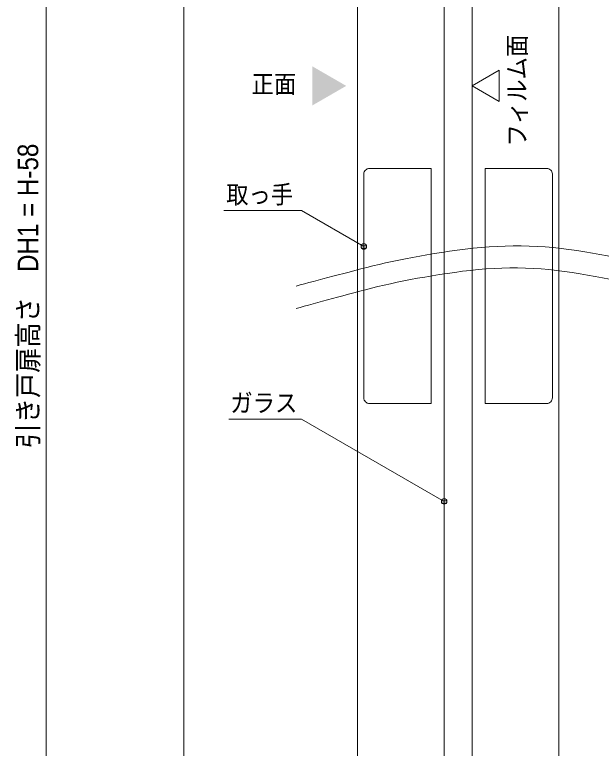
# Model space of a CAD drawing. Units: millimetres, scale not verified. Extents: x -6062 to 6062, y -3045 to 3045.
# Drawn here: x -332 to 717, y -1330 to -20 of the extents above; entities that cross this region are included whole.
import ezdxf
from ezdxf.enums import TextEntityAlignment as Align

# ---------------------------------------------------------------- set-up
doc = ezdxf.new("R2010")
doc.units = ezdxf.units.MM
doc.header["$LTSCALE"] = 20
for name, color, linetype, lineweight in [('0-0_3一般', 7, 'Continuous', 9), ('0-1_2寸法-3', 7, 'Continuous', 9), ('0-2_2寸法-1', 7, 'Continuous', 9)]:
    doc.layers.add(name, color=color, linetype=linetype, lineweight=lineweight)
doc.styles.add('ＭＳ ゴシック', font='')
doc.styles.add('ＭＳ Ｐゴシック', font='')
doc.styles.get('ＭＳ ゴシック').set_extended_font_data('MS Gothic')
doc.styles.get('ＭＳ Ｐゴシック').set_extended_font_data('MS PGothic')

# ---------------------------------------------------------------- blocks, each defined once
blk = doc.blocks.new('グループ-46')
at = {"layer": '0-0_3一般'}
for p, q in [((41363.7, 10804.9), (48563.7, 10804.9)), ((44463.7, 8604.9), (44463.7, -29200)), ((45463.7, 8604.9), (44463.7, 8604.9)), ((45463.7, -29200), (45463.7, 8604.9)), ((44463.7, -29200), (45463.7, -29200))]:
    blk.add_line(p, q, dxfattribs=at)
blk.add_lwpolyline([(48563.7, 13804.9), (48563.7, -34400), (41363.7, -34400), (41363.7, 13804.9)], close=True, dxfattribs=at)
blk = doc.blocks.new('グループ-51')
at = {"layer": '0-0_3一般'}
for p, q in [((41593.7, -6084.3), (41593.7, -14084.3)), ((48333.7, -14084.3), (48333.7, -6084.3))]:
    blk.add_line(p, q, dxfattribs=at)
for points in [[(41793.7, -14284.3), (43993.7, -14284.3), (43993.7, -5884.3), (41793.7, -5884.3)], [(48133.7, -5884.3), (45933.7, -5884.3), (45933.7, -14284.3), (48133.7, -14284.3)]]:
    blk.add_lwpolyline(points, dxfattribs=at)
for centre, start, end in [((41793.7, -6084.3), 135, 180), ((41793.7, -6084.3), 90, 135), ((48133.7, -6084.3), 45, 90), ((48133.7, -6084.3), 0, 45), ((41793.7, -14084.3), 180, 225), ((48133.7, -14084.3), 315, 0), ((41793.7, -14084.3), 225, 270), ((48133.7, -14084.3), 270, 315)]:
    blk.add_arc(centre, 200, start, end, dxfattribs=at)
blk = doc.blocks.new('グループ-54')
at = {"layer": '0-0_3一般'}
for points in [[(39171, -10088.9), (39317.9, -10049.5), (39469.9, -10008.9), (39627.1, -9967), (39789.5, -9923.8), (39957, -9879.4), (40129.7, -9833.8), (40307.5, -9786.8), (40490.4, -9738.7), (40678.5, -9689.2), (40871.8, -9638.6), (41070.2, -9586.6), (41273.7, -9533.4), (41482.4, -9479), (41696.3, -9423.2), (41915.2, -9367.6), (42139.2, -9313.4), (42368.1, -9260.5), (42602.2, -9209.1), (42841.2, -9159), (43085.3, -9110.3), (43334.4, -9063.1), (43588.5, -9017.2), (43847.6, -8972.7), (44111.8, -8929.7), (44381, -8888), (44655.3, -8847.7), (44934.5, -8808.8), (45218.8, -8771.3), (45505.5, -8737.4), (45791.9, -8709.3), (46078, -8686.9), (46363.9, -8670.4), (46649.5, -8659.6), (46934.8, -8654.6), (47219.9, -8655.3), (47504.7, -8661.8), (47789.3, -8674.2), (48073.5, -8692.2), (48357.6, -8716.1)], [(48357.6, -8716.1), (48641.3, -8745.7), (48924.8, -8781.1), (49208, -8822.3), (49488.5, -8867.4), (49763.8, -8914.4), (50033.9, -8963.3), (50298.9, -9014.2), (50558.7, -9066.9), (50813.3, -9121.7), (51062.7, -9178.4), (51306.9, -9237), (51546, -9297.5), (51779.8, -9360), (52008.5, -9424.4), (52232, -9490.8), (52450.4, -9559.1), (52663.5, -9629.3), (52871.6, -9699.7), (53074.6, -9768.5), (53272.6, -9835.7), (53465.6, -9901.3), (53653.6, -9965.2), (53836.6, -10027.6), (54014.5, -10088.3), (54187.4, -10147.5), (54355.4, -10205), (54518.3, -10260.9), (54676.1, -10315.2), (54829, -10367.9), (54976.8, -10419), (55119.7, -10468.5), (55119.7, -10468.5)], [(39171, -10888.9), (39315.5, -10849.3), (39465.1, -10808.4), (39619.7, -10766.3), (39779.4, -10722.9), (39944.2, -10678.3), (40114, -10632.3), (40289, -10585.2), (40468.9, -10536.7), (40654, -10487), (40844.1, -10436), (41039.2, -10383.8), (41239.5, -10330.3), (41444.8, -10275.5), (41655.1, -10219.5), (41870.5, -10163.5), (42090.8, -10108.9), (42316.1, -10055.7), (42546.3, -10003.8), (42781.5, -9953.4), (43021.6, -9904.3), (43266.6, -9856.6), (43516.6, -9810.3), (43771.5, -9765.3), (44031.4, -9721.8), (44296.2, -9679.6), (44566, -9638.8), (44840.7, -9599.4), (45120.4, -9561.3), (45402.4, -9526.9), (45684.2, -9498.2), (45965.7, -9475.2), (46246.9, -9458.1), (46527.9, -9446.7), (46808.6, -9441), (47089, -9441.1), (47369.2, -9447), (47649.2, -9458.7), (47928.8, -9476.1), (48208.3, -9499.3)], [(48208.3, -9499.3), (48487.4, -9528.3), (48766.3, -9563), (49044.9, -9603.5), (49320.9, -9647.8), (49591.8, -9694.1), (49857.5, -9742.4), (50118.2, -9792.6), (50373.8, -9844.8), (50624.2, -9898.9), (50869.6, -9955), (51109.9, -10013), (51345.1, -10073), (51575.2, -10135), (51800.2, -10198.9), (52020.1, -10264.7), (52234.9, -10332.5), (52444.6, -10402.3), (52649.3, -10472.3), (52849, -10540.6), (53043.8, -10607.4), (53233.7, -10672.5), (53418.6, -10736.1), (53598.7, -10798), (53773.7, -10858.4), (53943.9, -10917.2), (54109.1, -10974.3), (54269.3, -11029.9), (54424.6, -11083.8), (54575, -11136.2), (54720.5, -11187), (54861, -11236.2), (54861, -11236.2)], [(60446.1, -10171.3), (60572.4, -10131), (60695.7, -10091.3), (60816, -10052.3), (60933.2, -10013.9), (61047.5, -9976.1), (61158.7, -9939), (61267, -9902.5), (61372.2, -9866.6), (61474.4, -9831.3), (61573.5, -9796.7), (61669.7, -9762.6)], [(55119.7, -10468.5), (55220.8, -10481.9), (55325, -10495.1), (55432.2, -10508.3), (55542.6, -10521.4), (55656, -10534.4), (55772.6, -10547.4), (55892.2, -10560.2), (56014.9, -10572.9), (56140.7, -10585.6), (56269.5, -10598.2), (56401.5, -10610.6), (56536.5, -10623), (56674.7, -10635.3), (56815.9, -10647.5), (56960.2, -10659.7), (57107.5, -10671.7), (57257.8, -10683.5), (57408.5, -10692.6), (57558.8, -10698.3), (57708.7, -10700.7), (57858.3, -10699.8), (58007.5, -10695.4), (58156.4, -10687.7), (58304.9, -10676.7), (58453, -10662.3), (58600.8, -10644.5), (58748.2, -10623.3), (58895.2, -10598.8), (59041.9, -10571), (59188.2, -10539.7), (59334.2, -10505.1), (59479.7, -10467.1), (59625, -10425.8), (59769.2, -10382), (59910.6, -10338.6), (60049, -10295.8), (60184.4, -10253.7), (60316.7, -10212.2), (60446.1, -10171.3)], [(60396.3, -10980.4), (60527.7, -10939.5), (60656.1, -10899.1), (60781.3, -10859.3), (60903.3, -10820.2), (61022.2, -10781.6), (61138, -10743.6), (61250.6, -10706.2), (61360.1, -10669.5), (61466.5, -10633.3), (61569.7, -10597.6), (61669.7, -10562.6)], [(54861, -11236.2), (54965.9, -11250.8), (55074, -11265.5), (55185.3, -11280.1), (55299.8, -11294.7), (55417.5, -11309.2), (55538.5, -11323.8), (55662.6, -11338.2), (55790, -11352.7), (55920.5, -11367.2), (56054.3, -11381.6), (56191.3, -11396), (56331.5, -11410.3), (56474.9, -11424.6), (56621.5, -11438.9), (56771.3, -11453.2), (56924.4, -11467.4), (57080.4, -11481.5), (57236.9, -11492.7), (57393, -11500.5), (57548.8, -11504.7), (57704.2, -11505.4), (57859.3, -11502.5), (58014, -11496.1), (58168.4, -11486.2), (58322.4, -11472.8), (58476, -11455.8), (58629.3, -11435.3), (58782.2, -11411.3), (58934.8, -11383.8), (59087, -11352.7), (59238.9, -11318.1), (59390.4, -11280), (59541.5, -11238.3), (59691.7, -11194), (59838.9, -11150.1), (59983, -11106.8), (60123.9, -11064.1), (60261.6, -11021.9), (60396.3, -10980.4)]]:
    blk.add_lwpolyline(points, dxfattribs=at)
blk = doc.blocks.new('グループ-55')
at = {"layer": '0-0_3一般'}
for name in ['グループ-46', 'グループ-51', 'グループ-54']:
    blk.add_blockref(name, (0, 0), dxfattribs=at)
blk = doc.blocks.new('グループ-57')
at = {"layer": '0-0_3一般'}
blk.add_line((35163.7, 22804.9), (35163.7, -37000), dxfattribs=at)
blk.add_blockref('グループ-55', (0, 0), dxfattribs=at)

msp = doc.modelspace()

# ---------------------------------------------------------------- linework, layer by layer
at = {"layer": '0-1_2寸法-3'}
for p, q in [((292.36, -428.67), (292.01, -428.67)), ((292.36, -428.67), (292.01, -428.67)), ((297.08, -432.67), (287.29, -432.67)), ((296.18, -436.67), (288.19, -436.67)), ((440.58, -888.24), (430.79, -888.24)), ((435.87, -884.24), (435.49, -884.24)), ((435.87, -884.24), (435.49, -884.24)), ((439.68, -892.24), (431.69, -892.24))]:
    msp.add_line(p, q, dxfattribs=at)
msp.add_lwpolyline([(534.28, -118.72), (534.28, -174.84), (485.68, -146.78)], close=True, dxfattribs=at)
for points in [[(292.18, -433.66), (180.68, -369.29), (42.16, -369.29)], [(435.68, -889.23), (180.68, -742.01), (50.65, -742.01)]]:
    msp.add_lwpolyline(points, dxfattribs=at)
for centre in [(292.18, -433.66), (292.18, -433.66), (435.68, -889.23), (435.68, -889.23)]:
    msp.add_circle(centre, 5.01, dxfattribs=at)
msp.add_solid([(199.93, -111.71), (260.68, -146.78), (199.93, -181.85)], dxfattribs=at)
at = {"layer": '0-2_2寸法-1'}
msp.add_line((-275.69, 677.53), (-275.69, -1707.29), dxfattribs=at)

# ---------------------------------------------------------------- block references
at = {"layer": '0-0_3一般', "xscale": 0.05, "yscale": 0.05}
msp.add_blockref('グループ-57', (-1787.5, 0), dxfattribs=at)

# ---------------------------------------------------------------- texts
at = {"layer": '0-1_2寸法-3', "style": 'ＭＳ ゴシック', "width": 0.9}
msp.add_text('フィルム面', height=32.55, rotation=90, dxfattribs=at).set_placement((591.88, -255.14), align=Align.BOTTOM_LEFT)
for s, p in [('正面', (91.46, -169.56)), ('取っ手', (46.02, -366.89)), ('ガラス', (53.5, -739.24))]:
    msp.add_text(s, height=32.55, dxfattribs=at).set_placement(p, align=Align.BOTTOM_LEFT)
at = {"layer": '0-2_2寸法-1', "style": 'ＭＳ Ｐゴシック', "width": 0.9}
msp.add_text('引き戸扉高さ\u3000DH1 = H-58', height=36.69, rotation=90, dxfattribs=at).set_placement((-278.81, -794.6), align=Align.BOTTOM_LEFT)

doc.saveas('drawing.dxf')
